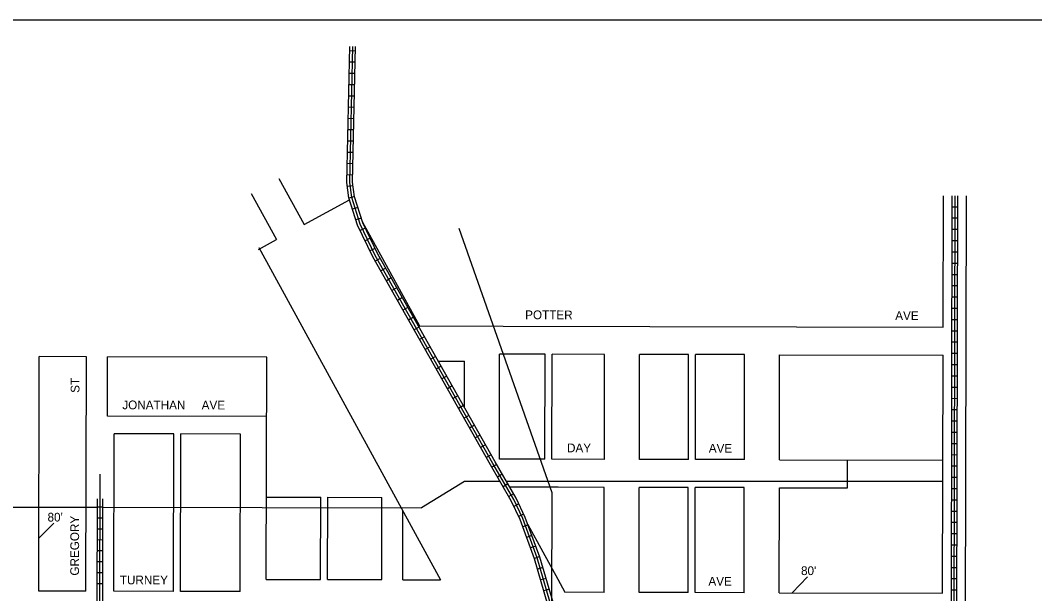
# Model space of a CAD drawing. Extents: x 1640413 to 2320954, y 15619537 to 16353278.
# Drawn here: x 1668929 to 1671826, y 15630747 to 15632386 of the extents above; entities that cross this region are included whole.
import ezdxf

# ---------------------------------------------------------------- set-up
doc = ezdxf.new("R2010")
doc.units = 0
for name, color, linetype in [('L13', 7, 'Continuous'), ('L18', 7, 'Continuous'), ('L2', 7, 'Continuous'), ('L23', 7, 'Continuous'), ('L5', 7, 'Continuous'), ('L9', 7, 'Continuous')]:
    doc.layers.add(name, color=color, linetype=linetype)

msp = doc.modelspace()

# ---------------------------------------------------------------- linework, layer by layer
at = {"layer": 'L13'}
msp.add_lwpolyline([(1674260.5, 15632385.6), (1667240.7, 15632385.6), (1667240.7, 15627485.9), (1674260.5, 15627485.9)], close=True, dxfattribs=at)
at = {"layer": 'L18'}
for p, q in [((1669667.4, 15631934), (1669739.3, 15631802.3)), ((1669588.4, 15631890.9), (1669660.4, 15631759.1)), ((1669739.3, 15631802.3), (1669869.1, 15631873.1)), ((1671564.9, 15631509.2), (1671565.7, 15631884.2)), ((1671624.2, 15628432.9), (1671631.7, 15631884.1)), ((1669905.4, 15631811.1), (1670068.6, 15631512.3)), ((1669608.6, 15631730.8), (1669660.4, 15631759.1)), ((1669610.2, 15631736.3), (1670128.6, 15630787.3)), ((1670068.6, 15631512.3), (1670308.2, 15631511.8)), ((1670308.2, 15631511.8), (1671564.9, 15631509.2)), ((1668981.2, 15630754.8), (1668982.7, 15631424.8)), ((1669117.7, 15631424.5), (1668982.7, 15631424.8)), ((1669116.2, 15630754.5), (1669117.7, 15631424.5)), ((1669177.3, 15631254.3), (1669177.7, 15631424.4)), ((1669632.6, 15631423.4), (1669177.6, 15631424.4)), ((1669631.3, 15630788.4), (1669632.6, 15631423.4)), ((1670122.2, 15631412.2), (1670197.6, 15631412.1)), ((1670197.3, 15631279.3), (1670197.6, 15631412.1)), ((1670297, 15631131.9), (1670297.7, 15631431.9)), ((1670427.6, 15631431.6), (1670297.7, 15631431.9)), ((1670427, 15631131.6), (1670427.6, 15631431.6)), ((1670447, 15631131.6), (1670447.7, 15631431.5)), ((1670597.7, 15631431.2), (1670447.7, 15631431.5)), ((1670597, 15631131.2), (1670597.6, 15631431.2)), ((1670697, 15631131), (1670697.6, 15631431)), ((1670837.6, 15631430.7), (1670697.6, 15631431)), ((1670837, 15631130.7), (1670837.6, 15631430.7)), ((1670857, 15631130.7), (1670857.6, 15631430.7)), ((1670997.6, 15631430.4), (1670857.6, 15631430.7)), ((1670997, 15631130.4), (1670997.6, 15631430.4)), ((1671097, 15631130.2), (1671097.7, 15631430.2)), ((1671097.7, 15631430.2), (1671564.7, 15631429.2)), ((1671563.2, 15630749.2), (1671564.7, 15631429.2)), ((1669632.3, 15631253.4), (1669177.3, 15631254.3)), ((1669196.2, 15630754.3), (1669197.2, 15631204.3)), ((1669367.2, 15631204), (1669197.2, 15631204.3)), ((1669366.2, 15630754), (1669367.2, 15631203.9)), ((1669386.2, 15630753.9), (1669387.2, 15631203.9)), ((1669557.2, 15631203.5), (1669387.2, 15631203.9)), ((1669556.2, 15630753.6), (1669557.2, 15631203.5)), ((1670427, 15631131.6), (1670297, 15631131.9)), ((1670597.1, 15631131.2), (1670447, 15631131.6)), ((1670837, 15631130.7), (1670697, 15631131)), ((1670997, 15631130.4), (1670857, 15631130.7)), ((1671097, 15631130.2), (1671564.1, 15631129.2)), ((1671291.8, 15631049.8), (1671292, 15631129.8)), ((1670465.1, 15631051.5), (1670326.9, 15631051.8)), ((1670596.9, 15631051.3), (1670465.1, 15631051.5)), ((1670596.2, 15630751.3), (1670596.8, 15631051.3)), ((1670696.2, 15630751.1), (1670696.8, 15631051)), ((1670836.8, 15631050.7), (1670696.8, 15631051)), ((1670836.2, 15630750.8), (1670836.8, 15631050.7)), ((1670856.2, 15630750.7), (1670856.8, 15631050.7)), ((1670996.8, 15631050.4), (1670856.8, 15631050.7)), ((1670996.2, 15630750.4), (1670996.8, 15631050.4)), ((1671096.2, 15630750.2), (1671096.9, 15631050.2)), ((1671096.9, 15631050.2), (1671291.8, 15631049.8)), ((1669631.8, 15631023.4), (1669786.8, 15631023)), ((1669786.2, 15630788), (1669786.8, 15631023)), ((1669806.2, 15630788), (1669806.7, 15631023)), ((1669806.7, 15631023), (1669961.7, 15631022.6)), ((1669961.2, 15630787.7), (1669961.7, 15631022.6)), ((1670021.2, 15630787.5), (1670021.6, 15630983)), ((1670378.7, 15630944.7), (1670463.9, 15630788.7)), ((1669631.3, 15630788.4), (1669786.2, 15630788)), ((1669806.2, 15630788), (1669961.2, 15630787.7)), ((1670021.2, 15630787.5), (1670128.6, 15630787.3)), ((1670463.9, 15630788.7), (1670484.2, 15630751.5)), ((1669116.2, 15630754.5), (1668981.2, 15630754.8)), ((1669366.2, 15630754), (1669196.2, 15630754.3)), ((1669556.2, 15630753.6), (1669386.2, 15630753.9)), ((1670596.2, 15630751.3), (1670484.2, 15630751.5)), ((1670836.1, 15630750.8), (1670696.2, 15630751.1)), ((1670996.2, 15630750.4), (1670856.2, 15630750.7)), ((1671096.2, 15630750.2), (1671563.2, 15630749.2))]:
    msp.add_line(p, q, dxfattribs=at)
at = {"layer": 'L2'}
for p, q in [((1670197.2, 15631068.3), (1670075.1, 15630992.3)), ((1670298.8, 15631068.3), (1670197.2, 15631068.3)), ((1671563.9, 15631068.3), (1670317.3, 15631068.3)), ((1668185.9, 15630996.3), (1669148.8, 15630994.3)), ((1669164.7, 15630994.3), (1670075.1, 15630992.3))]:
    msp.add_line(p, q, dxfattribs=at)
at = {"layer": 'L23'}
for p, q in [((1669024.1, 15630949.1), (1668981.6, 15630905.8)), ((1671177.7, 15630795.5), (1671133.1, 15630750.1))]:
    msp.add_line(p, q, dxfattribs=at)
at = {"layer": 'L5'}
for p, q in [((1669885.9, 15632297.7), (1669869.8, 15632298.1)), ((1669885.2, 15632265.5), (1669869.1, 15632265.9)), ((1669884.5, 15632233.3), (1669868.4, 15632233.7)), ((1669883.8, 15632201.1), (1669867.7, 15632201.5)), ((1669883.2, 15632168.9), (1669867.1, 15632169.2)), ((1669882.5, 15632136.7), (1669866.4, 15632137)), ((1669881.8, 15632104.5), (1669865.7, 15632104.8)), ((1669881.1, 15632072.3), (1669865, 15632072.6)), ((1669880.4, 15632040.1), (1669864.3, 15632040.4)), ((1669879.7, 15632007.9), (1669863.6, 15632008.2)), ((1669879, 15631975.6), (1669862.9, 15631976)), ((1669878.3, 15631943.4), (1669862.2, 15631943.8)), ((1669879.3, 15631912.5), (1669863.3, 15631910.5)), ((1669883.1, 15631882), (1669867.8, 15631877.1)), ((1671588.2, 15630717.2), (1671590.7, 15631884.2)), ((1671591.2, 15628439.2), (1671598.7, 15631884.2)), ((1671601.4, 15629449.1), (1671606.7, 15631884.2)), ((1669892.8, 15631851.2), (1669877.4, 15631846.4)), ((1671606.7, 15631852), (1671590.6, 15631852)), ((1669902.5, 15631820.5), (1669887.1, 15631815.7)), ((1671606.6, 15631819.8), (1671590.5, 15631819.8)), ((1669914, 15631791.7), (1669899.5, 15631784.8)), ((1671606.5, 15631787.6), (1671590.4, 15631787.6)), ((1669928, 15631762.7), (1669913.5, 15631755.7)), ((1671606.5, 15631755.4), (1671590.4, 15631755.4)), ((1669942, 15631733.7), (1669927.4, 15631726.7)), ((1671606.4, 15631723.2), (1671590.3, 15631723.2)), ((1669956.5, 15631705.5), (1669942.5, 15631697.6)), ((1669972.3, 15631677.5), (1669958.3, 15631669.6)), ((1671606.3, 15631691), (1671590.2, 15631691)), ((1669988.2, 15631649.4), (1669974.2, 15631641.5)), ((1671606.2, 15631658.8), (1671590.1, 15631658.8)), ((1670004, 15631621.4), (1669990, 15631613.5)), ((1671606.2, 15631626.6), (1671590.1, 15631626.6)), ((1670019.9, 15631593.3), (1670005.9, 15631585.4)), ((1671606.1, 15631594.4), (1671590, 15631594.4)), ((1670035.7, 15631565.3), (1670021.7, 15631557.4)), ((1671606, 15631562.2), (1671589.9, 15631562.2)), ((1670051.6, 15631537.3), (1670037.6, 15631529.3)), ((1671606, 15631530), (1671589.9, 15631530)), ((1670067.4, 15631509.2), (1670053.4, 15631501.3)), ((1671605.9, 15631497.8), (1671589.8, 15631497.8)), ((1670083.3, 15631481.2), (1670069.3, 15631473.2)), ((1671605.8, 15631465.6), (1671589.7, 15631465.6)), ((1670099.1, 15631453.1), (1670085.1, 15631445.2)), ((1671605.8, 15631433.4), (1671589.7, 15631433.4)), ((1670115, 15631425.1), (1670101, 15631417.1)), ((1670130.8, 15631397), (1670116.8, 15631389.1)), ((1671605.7, 15631401.2), (1671589.6, 15631401.3)), ((1670146.7, 15631369), (1670132.7, 15631361)), ((1671605.6, 15631369), (1671589.5, 15631369.1)), ((1670162.5, 15631340.9), (1670148.5, 15631333)), ((1671605.6, 15631336.8), (1671589.5, 15631336.9)), ((1670178.4, 15631312.9), (1670164.4, 15631304.9)), ((1671605.5, 15631304.6), (1671589.4, 15631304.7)), ((1670194.2, 15631284.8), (1670180.2, 15631276.9)), ((1671605.4, 15631272.4), (1671589.3, 15631272.5)), ((1670210.1, 15631256.8), (1670196.1, 15631248.9)), ((1671605.3, 15631240.2), (1671589.2, 15631240.3)), ((1670225.9, 15631228.7), (1670211.9, 15631220.8)), ((1671605.3, 15631208), (1671589.2, 15631208.1)), ((1670241.8, 15631200.7), (1670227.8, 15631192.8)), ((1670257.6, 15631172.6), (1670243.6, 15631164.7)), ((1671605.2, 15631175.8), (1671589.1, 15631175.9)), ((1670273.5, 15631144.6), (1670259.5, 15631136.7)), ((1671605.1, 15631143.6), (1671589, 15631143.7)), ((1670289.4, 15631116.7), (1670275.4, 15631108.6)), ((1669156.1, 15630714.4), (1669157, 15631089.4)), ((1670305.5, 15631088.8), (1670291.6, 15631080.7)), ((1671605.1, 15631111.5), (1671589, 15631111.5)), ((1670321.7, 15631060.9), (1670307.7, 15631052.8)), ((1671605, 15631079.3), (1671588.9, 15631079.3)), ((1670337.8, 15631033), (1670323.9, 15631025)), ((1671604.9, 15631047.1), (1671588.8, 15631047.1)), ((1669148.1, 15630714.4), (1669148.8, 15631018.3)), ((1669164.1, 15630714.3), (1669164.8, 15631018.3)), ((1670353, 15631003.9), (1670338.4, 15630997)), ((1671604.9, 15631014.9), (1671588.8, 15631014.9)), ((1669148.9, 15630995.6), (1669164.6, 15630995.6)), ((1670366.7, 15630974.7), (1670352.2, 15630967.9)), ((1671604.8, 15630982.7), (1671588.7, 15630982.7)), ((1669148.9, 15630964.4), (1669164.5, 15630964.3)), ((1670379, 15630944.2), (1670363.8, 15630938.6)), ((1671604.7, 15630950.5), (1671588.6, 15630950.5)), ((1669148.8, 15630933.1), (1669164.4, 15630933.1)), ((1670390.1, 15630914), (1670375, 15630908.4)), ((1671604.6, 15630918.3), (1671588.6, 15630918.3)), ((1669148.7, 15630901.9), (1669164.4, 15630901.8)), ((1670401.2, 15630883.7), (1670386.1, 15630878.2)), ((1671604.6, 15630886.1), (1671588.5, 15630886.1)), ((1669148.7, 15630870.6), (1669164.3, 15630870.6)), ((1670412.4, 15630853.5), (1670397.3, 15630847.9)), ((1671604.5, 15630853.9), (1671588.4, 15630853.9)), ((1669148.6, 15630839.4), (1669164.2, 15630839.3)), ((1669148.5, 15630808.1), (1669164.2, 15630808.1)), ((1670421.7, 15630822.1), (1670406.2, 15630817.6)), ((1671604.4, 15630821.7), (1671588.3, 15630821.7)), ((1669148.5, 15630776.9), (1669164.1, 15630776.8)), ((1670430.7, 15630791.1), (1670415.2, 15630786.6)), ((1671604.4, 15630789.5), (1671588.3, 15630789.5)), ((1670439.7, 15630760.2), (1670424.2, 15630755.7)), ((1671604.3, 15630757.3), (1671588.2, 15630757.3))]:
    msp.add_line(p, q, dxfattribs=at)
for points in [[(1670435.8, 15630715.9), (1670397.6, 15630847.2), (1670356.4, 15630959.1), (1670331.1, 15631012.6), (1670271.3, 15631115.8), (1669935.6, 15631709.9), (1669892, 15631800.6), (1669867.5, 15631877.9), (1669861.8, 15631922.2), (1669870.1, 15632310.9)], [(1670449.9, 15630696.1), (1670405.2, 15630849.7), (1670363.7, 15630962.2), (1670338.2, 15631016.4), (1670278.3, 15631119.8), (1669942.7, 15631713.6), (1669899.4, 15631803.5), (1669875.4, 15631879.7), (1669869.8, 15631922.6), (1669869.8, 15631922.6), (1669878.1, 15632310.7)], [(1670451.4, 15630719.6), (1670412.8, 15630852.2), (1670371.1, 15630965.3), (1670345.3, 15631020.1), (1670285.2, 15631123.7), (1669949.8, 15631717.3), (1669906.9, 15631806.5), (1669883.2, 15631881.4), (1669877.9, 15631923.1), (1669886.1, 15632310.5)], [(1670181.5, 15631791.3), (1670446.9, 15631036.6), (1670446.1, 15630711.6)]]:
    msp.add_lwpolyline(points, dxfattribs=at)

# ---------------------------------------------------------------- texts
at = {"layer": 'L23'}
for p in [(1669006.4, 15630953.6), (1671158.8, 15630800.7)]:
    msp.add_text("80'", height=25, dxfattribs=at).set_placement(p)
at = {"layer": 'L9'}
for s, rotation, p in [('POTTER', 359.8783, (1670370.8, 15631531.7)), ('AVE', 359.8783, (1671427.9, 15631529.5)), ('ST', 89.8769, (1669097.5, 15631321.2)), ('JONATHAN     AVE', 359.8791, (1669220, 15631274.3)), ('DAY', 359.874, (1670490.3, 15631151.5)), ('AVE', 359.8772, (1670895.3, 15631150.6)), ('GREGORY', 89.8769, (1669096.3, 15630799.1)), ('TURNEY', 359.8787, (1669212.9, 15630774.3)), ('AVE', 359.8772, (1670894.2, 15630770.6))]:
    msp.add_text(s, height=25, rotation=rotation, dxfattribs=at).set_placement(p)

doc.saveas('drawing.dxf')
